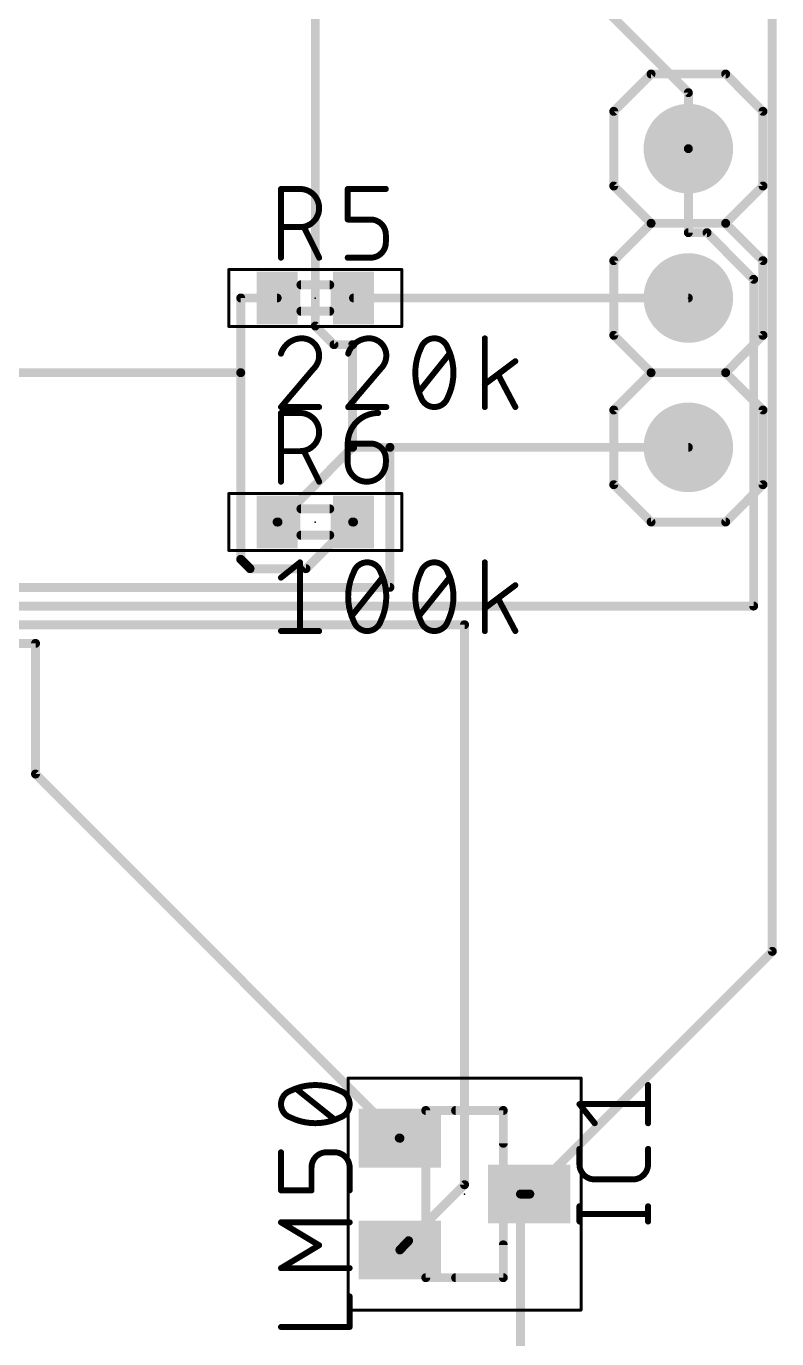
# Model space of a CAD drawing. Extents: x -1 to 120, y -17 to 80.
# Drawn here: x 81.44 to 94.22, y 38.18 to 60.5 of the extents above; entities that cross this region are included whole.
import ezdxf

# ---------------------------------------------------------------- set-up
doc = ezdxf.new("R2010")
doc.units = 0
for name, color, linetype in [('1', 22, 'CONTINUOUS'), ('17', 82, 'CONTINUOUS'), ('21', 253, 'CONTINUOUS'), ('23', 7, 'CONTINUOUS'), ('25', 253, 'CONTINUOUS'), ('27', 253, 'CONTINUOUS'), ('39', 22, 'CONTINUOUS'), ('51', 253, 'CONTINUOUS')]:
    doc.layers.add(name, color=color, linetype=linetype)

# ---------------------------------------------------------------- blocks, each defined once
blk = doc.blocks.new('RECT')
blk.add_solid([(-0.5, -0.5), (0.5, -0.5), (-0.5, 0.5), (0.5, 0.5)])
blk = doc.blocks.new('ROUNDP')
at = {"const_width": 0.5}
blk.add_lwpolyline([(0, -0.25, 1), (0, 0.25, 1), (0, -0.25)], format="xyb", dxfattribs=at)

msp = doc.modelspace()

# ---------------------------------------------------------------- linework, layer by layer
at = {"layer": '1', "const_width": 0.1524}
for points in [[(92.71, 59.3725), (86.6775, 65.405)], [(94.1388, 65.405), (94.1388, 44.7675)], [(86.36, 64.6112), (86.36, 55.4038)], [(92.71, 58.42), (92.71, 59.3725)], [(92.71, 56.9913), (92.71, 58.42)], [(93.0275, 56.9913), (92.71, 56.9913)], [(93.8213, 56.1975), (93.0275, 56.9913)], [(93.8213, 50.6412), (93.8213, 56.1975)], [(85.09, 55.88), (85.09, 54.61)], [(85.71, 55.88), (85.09, 55.88)], [(92.71, 55.88), (87.01, 55.88)], [(86.36, 55.4038), (86.6775, 55.0862)], [(86.6775, 55.0862), (86.995, 55.0862)], [(86.995, 55.0862), (86.995, 53.34)], [(85.09, 54.61), (71.4375, 54.61)], [(85.09, 54.61), (85.09, 51.435)], [(86.995, 53.34), (85.725, 52.07)], [(87.63, 53.34), (86.995, 53.34)], [(92.71, 53.34), (87.63, 53.34)], [(87.63, 50.9588), (87.63, 53.34)], [(85.725, 52.07), (85.71, 52.07)], [(86.2013, 51.2763), (86.995, 52.07)], [(86.995, 52.07), (87.01, 52.07)], [(85.09, 51.435), (85.2488, 51.2763)], [(85.2488, 51.2763), (86.2013, 51.2763)], [(74.7713, 50.9588), (87.63, 50.9588)], [(74.295, 50.6412), (93.8213, 50.6412)], [(74.1363, 50.3238), (88.9, 50.3238)], [(88.9, 50.3238), (88.9, 40.7988)], [(73.3425, 50.0063), (81.5975, 50.0063)], [(81.5975, 50.0063), (81.5975, 47.7838)], [(81.5975, 47.7838), (87.7888, 41.5925)], [(94.1388, 44.7675), (90.0113, 40.64)], [(87.7888, 41.5925), (87.8, 41.59)], [(88.9, 40.7988), (87.9475, 39.8463)], [(89.8525, 23.0188), (89.8525, 40.64)], [(89.8525, 40.64), (90, 40.64)], [(90.0113, 40.64), (90, 40.64)], [(87.9475, 39.8463), (87.8, 39.69)]]:
    msp.add_lwpolyline(points, dxfattribs=at)
at = {"layer": '1', "const_width": 0.0762}
for points in [[(92.7481, 59.3725, 1), (92.6719, 59.3725)], [(92.6831, 59.3456, 1), (92.7369, 59.3994)], [(92.7481, 58.42, 1), (92.6719, 58.42)], [(92.6719, 58.42, 1), (92.7481, 58.42)], [(92.71, 57.0294, 1), (92.71, 56.9532)], [(92.6719, 56.9913, 1), (92.7481, 56.9913)], [(93.0544, 57.0182, 1), (93.0006, 56.9643)], [(93.0275, 56.9532, 1), (93.0275, 57.0294)], [(93.8594, 56.1975, 1), (93.7832, 56.1975)], [(93.7943, 56.1706, 1), (93.8482, 56.2244)], [(85.1281, 55.88, 1), (85.0519, 55.88)], [(85.09, 55.9181, 1), (85.09, 55.8419)], [(85.71, 55.8419, 1), (85.71, 55.9181)], [(87.01, 55.9181, 1), (87.01, 55.8419)], [(92.71, 55.8419, 1), (92.71, 55.9181)], [(86.3869, 55.4307, 1), (86.3331, 55.3768)], [(86.3219, 55.4038, 1), (86.3981, 55.4038)], [(86.6775, 55.1243, 1), (86.6775, 55.0481)], [(86.6506, 55.0593, 1), (86.7044, 55.1132)], [(87.0331, 55.0862, 1), (86.9569, 55.0862)], [(86.995, 55.0481, 1), (86.995, 55.1243)], [(85.1281, 54.61, 1), (85.0519, 54.61)], [(85.0519, 54.61, 1), (85.1281, 54.61)], [(85.09, 54.5719, 1), (85.09, 54.6481)], [(86.995, 53.3781, 1), (86.995, 53.3019)], [(86.9569, 53.34, 1), (87.0331, 53.34)], [(87.0219, 53.3131, 1), (86.9681, 53.3669)], [(87.63, 53.3781, 1), (87.63, 53.3019)], [(87.6681, 53.34, 1), (87.5919, 53.34)], [(87.63, 53.3019, 1), (87.63, 53.3781)], [(92.71, 53.3019, 1), (92.71, 53.3781)], [(85.71, 52.1081, 1), (85.71, 52.0319)], [(85.6981, 52.0969, 1), (85.7519, 52.0431)], [(85.725, 52.0319, 1), (85.725, 52.1081)], [(86.995, 52.1081, 1), (86.995, 52.0319)], [(87.0219, 52.0431, 1), (86.9681, 52.0969)], [(87.01, 52.0319, 1), (87.01, 52.1081)], [(85.0519, 51.435, 1), (85.1281, 51.435)], [(85.1169, 51.4619, 1), (85.0631, 51.4081)], [(85.2488, 51.3144, 1), (85.2488, 51.2382)], [(86.2013, 51.2382, 1), (86.2013, 51.3144)], [(85.2218, 51.2493, 1), (85.2757, 51.3032)], [(86.1743, 51.3032, 1), (86.2282, 51.2493)], [(87.5919, 50.9588, 1), (87.6681, 50.9588)], [(87.63, 50.9207, 1), (87.63, 50.9969)], [(93.7832, 50.6412, 1), (93.8594, 50.6412)], [(93.8213, 50.6031, 1), (93.8213, 50.6793)], [(88.9381, 50.3238, 1), (88.8619, 50.3238)], [(88.9, 50.2857, 1), (88.9, 50.3619)], [(81.6356, 50.0063, 1), (81.5594, 50.0063)], [(81.5975, 49.9682, 1), (81.5975, 50.0444)], [(81.6244, 47.8107, 1), (81.5706, 47.7568)], [(81.5594, 47.7838, 1), (81.6356, 47.7838)], [(94.1007, 44.7675, 1), (94.1769, 44.7675)], [(94.1657, 44.7406, 1), (94.1118, 44.7944)], [(87.797, 41.6297, 1), (87.7805, 41.5553)], [(87.7618, 41.5656, 1), (87.8157, 41.6194)], [(87.7917, 41.5528, 1), (87.8083, 41.6272)], [(88.9269, 40.7718, 1), (88.8731, 40.8257)], [(88.8619, 40.7988, 1), (88.9381, 40.7988)], [(89.8906, 40.64, 1), (89.8144, 40.64)], [(89.8525, 40.6781, 1), (89.8525, 40.6019)], [(90, 40.6781, 1), (90, 40.6019)], [(89.9843, 40.6669, 1), (90.0382, 40.6131)], [(90, 40.6019, 1), (90, 40.6781)], [(90.0113, 40.6019, 1), (90.0113, 40.6781)], [(87.7723, 39.7162, 1), (87.8277, 39.6638)], [(87.9206, 39.8732, 1), (87.9744, 39.8193)], [(87.9752, 39.8201, 1), (87.9198, 39.8724)]]:
    msp.add_lwpolyline(points, format="xyb", dxfattribs=at)
at = {"layer": '21', "const_width": 0.1524}
for points in [[(92.075, 59.69), (91.44, 59.055)], [(93.345, 59.69), (92.075, 59.69)], [(93.98, 59.055), (93.345, 59.69)], [(91.44, 57.785), (91.44, 59.055)], [(93.98, 59.055), (93.98, 57.785)], [(92.075, 57.15), (91.44, 57.785)], [(93.98, 57.785), (93.345, 57.15)], [(91.44, 56.515), (92.075, 57.15)], [(93.345, 57.15), (92.075, 57.15)], [(93.345, 57.15), (93.98, 56.515)], [(91.44, 55.245), (91.44, 56.515)], [(93.98, 56.515), (93.98, 55.245)], [(92.075, 54.61), (91.44, 55.245)], [(93.98, 55.245), (93.345, 54.61)], [(91.44, 53.975), (92.075, 54.61)], [(93.345, 54.61), (92.075, 54.61)], [(93.345, 54.61), (93.98, 53.975)], [(91.44, 52.705), (91.44, 53.975)], [(93.98, 53.975), (93.98, 52.705)], [(92.075, 52.07), (91.44, 52.705)], [(93.98, 52.705), (93.345, 52.07)], [(93.345, 52.07), (92.075, 52.07)], [(88.748, 42.062), (89.56, 42.062)], [(89.56, 42.062), (89.56, 41.504)], [(89.56, 39.776), (89.56, 39.218)], [(89.56, 39.218), (88.748, 39.218)]]:
    msp.add_lwpolyline(points, dxfattribs=at)
at = {"layer": '21', "const_width": 0.0762}
for points in [[(92.075, 59.7281, 1), (92.075, 59.6519)], [(92.1019, 59.6631, 1), (92.0481, 59.7169)], [(93.3719, 59.7169, 1), (93.3181, 59.6631)], [(93.345, 59.6519, 1), (93.345, 59.7281)], [(91.4781, 59.055, 1), (91.4019, 59.055)], [(91.4131, 59.0819, 1), (91.4669, 59.0281)], [(94.0181, 59.055, 1), (93.9419, 59.055)], [(93.9531, 59.0281, 1), (94.0069, 59.0819)], [(91.4019, 57.785, 1), (91.4781, 57.785)], [(91.4669, 57.8119, 1), (91.4131, 57.7581)], [(93.9419, 57.785, 1), (94.0181, 57.785)], [(94.0069, 57.7581, 1), (93.9531, 57.8119)], [(92.075, 57.1881, 1), (92.075, 57.1119)], [(92.1019, 57.1231, 1), (92.0481, 57.1769)], [(92.0481, 57.1231, 1), (92.1019, 57.1769)], [(93.3719, 57.1769, 1), (93.3181, 57.1231)], [(93.3181, 57.1769, 1), (93.3719, 57.1231)], [(93.345, 57.1119, 1), (93.345, 57.1881)], [(91.4781, 56.515, 1), (91.4019, 56.515)], [(91.4131, 56.5419, 1), (91.4669, 56.4881)], [(94.0181, 56.515, 1), (93.9419, 56.515)], [(93.9531, 56.4881, 1), (94.0069, 56.5419)], [(91.4019, 55.245, 1), (91.4781, 55.245)], [(91.4669, 55.2719, 1), (91.4131, 55.2181)], [(93.9419, 55.245, 1), (94.0181, 55.245)], [(94.0069, 55.2181, 1), (93.9531, 55.2719)], [(92.075, 54.6481, 1), (92.075, 54.5719)], [(92.1019, 54.5831, 1), (92.0481, 54.6369)], [(92.0481, 54.5831, 1), (92.1019, 54.6369)], [(93.3719, 54.6369, 1), (93.3181, 54.5831)], [(93.3181, 54.6369, 1), (93.3719, 54.5831)], [(93.345, 54.5719, 1), (93.345, 54.6481)], [(91.4781, 53.975, 1), (91.4019, 53.975)], [(91.4131, 54.0019, 1), (91.4669, 53.9481)], [(94.0181, 53.975, 1), (93.9419, 53.975)], [(93.9531, 53.9481, 1), (94.0069, 54.0019)], [(91.4019, 52.705, 1), (91.4781, 52.705)], [(91.4669, 52.7319, 1), (91.4131, 52.6781)], [(93.9419, 52.705, 1), (94.0181, 52.705)], [(94.0069, 52.6781, 1), (93.9531, 52.7319)], [(92.075, 52.1081, 1), (92.075, 52.0319)], [(92.0481, 52.0431, 1), (92.1019, 52.0969)], [(93.3181, 52.0969, 1), (93.3719, 52.0431)], [(93.345, 52.0319, 1), (93.345, 52.1081)], [(88.748, 42.1001, 1), (88.748, 42.0239)], [(89.5981, 42.062, 1), (89.5219, 42.062)], [(89.56, 42.0239, 1), (89.56, 42.1001)], [(89.5219, 41.504, 1), (89.5981, 41.504)], [(89.5981, 39.776, 1), (89.5219, 39.776)], [(88.748, 39.2561, 1), (88.748, 39.1799)], [(89.56, 39.1799, 1), (89.56, 39.2561)], [(89.5219, 39.218, 1), (89.5981, 39.218)]]:
    msp.add_lwpolyline(points, format="xyb", dxfattribs=at)
at = {"layer": '23'}
for p in [(86.36, 55.88), (92.71, 55.88), (86.36, 52.07), (88.9, 40.64)]:
    msp.add_point(p, dxfattribs=at)
at = {"layer": '25', "const_width": 0.1016}
for points in [[(85.7758, 56.5658), (85.7758, 57.7342)], [(85.7758, 57.7342), (86.1004, 57.7342)], [(86.9114, 57.2149), (86.9114, 57.7342)], [(86.9114, 57.7342), (87.5605, 57.7342)], [(87.3009, 57.2149), (86.9114, 57.2149)], [(86.1004, 57.0851), (85.7758, 57.0851)], [(86.4249, 56.5658), (86.1653, 57.0851)], [(87.5605, 56.8254), (87.5605, 56.9553)], [(86.9114, 56.5658), (87.3009, 56.5658)], [(85.7758, 52.7558), (85.7758, 53.9242)], [(85.7758, 53.9242), (86.1004, 53.9242)], [(86.9114, 53.4049), (87.3009, 53.4049)], [(86.9114, 53.0804), (86.9114, 53.4049)], [(86.1004, 53.2751), (85.7758, 53.2751)], [(86.4249, 52.7558), (86.1653, 53.2751)], [(87.5605, 53.1453), (87.5605, 53.0804)], [(92.0242, 41.8451), (92.0242, 42.4942)], [(91.1154, 41.8451), (90.8558, 42.1696)], [(90.8558, 42.1696), (92.0242, 42.1696)], [(90.8558, 41.1489), (90.8558, 41.4086)], [(92.0242, 41.4086), (92.0242, 41.1489)], [(91.7646, 40.8893), (91.1154, 40.8893)], [(90.8558, 40.1729), (90.8558, 40.4326)], [(92.0242, 40.1729), (92.0242, 40.4326)], [(90.8558, 40.3027), (92.0242, 40.3027)]]:
    msp.add_lwpolyline(points, dxfattribs=at)
at = {"layer": '25'}
for points, const_width in [([(85.8012, 57.7342, 1), (85.7504, 57.7342)], 0.0508), ([(85.7758, 57.7596, 1), (85.7758, 57.7088)], 0.0508), ([(86.1004, 57.0851, 1), (86.1004, 57.7342)], 0.1016), ([(86.1004, 57.7596, 1), (86.1004, 57.7088)], 0.0508), ([(86.1004, 57.7088, 1), (86.1004, 57.7596)], 0.0508), ([(86.9368, 57.7342, 1), (86.886, 57.7342)], 0.0508), ([(86.9114, 57.7596, 1), (86.9114, 57.7088)], 0.0508), ([(87.5605, 57.7088, 1), (87.5605, 57.7596)], 0.0508), ([(86.9114, 57.2403, 1), (86.9114, 57.1895)], 0.0508), ([(86.886, 57.2149, 1), (86.9368, 57.2149)], 0.0508), ([(87.5605, 56.9553, 0.4142), (87.3009, 57.2149)], 0.1016), ([(87.3009, 57.2403, 1), (87.3009, 57.1895)], 0.0508), ([(87.3009, 57.1895, 1), (87.3009, 57.2403)], 0.0508), ([(85.7758, 57.1105, 1), (85.7758, 57.0597)], 0.0508), ([(86.1004, 57.1105, 1), (86.1004, 57.0597)], 0.0508), ([(86.1004, 57.0597, 1), (86.1004, 57.1105)], 0.0508), ([(86.188, 57.0964, 1), (86.1425, 57.0737)], 0.0508), ([(87.5859, 56.9553, 1), (87.5351, 56.9553)], 0.0508), ([(87.5351, 56.9553, 1), (87.5859, 56.9553)], 0.0508), ([(87.3009, 56.5658, 0.4142), (87.5605, 56.8254)], 0.1016), ([(87.5859, 56.8254, 1), (87.5351, 56.8254)], 0.0508), ([(87.5351, 56.8254, 1), (87.5859, 56.8254)], 0.0508), ([(85.7504, 56.5658, 1), (85.8012, 56.5658)], 0.0508), ([(86.4022, 56.5544, 1), (86.4476, 56.5772)], 0.0508), ([(86.9114, 56.5912, 1), (86.9114, 56.5404)], 0.0508), ([(87.3009, 56.5912, 1), (87.3009, 56.5404)], 0.0508), ([(87.3009, 56.5404, 1), (87.3009, 56.5912)], 0.0508), ([(85.8012, 53.9242, 1), (85.7504, 53.9242)], 0.0508), ([(85.7758, 53.9496, 1), (85.7758, 53.8988)], 0.0508), ([(86.1004, 53.2751, 1), (86.1004, 53.9242)], 0.1016), ([(86.1004, 53.9496, 1), (86.1004, 53.8988)], 0.0508), ([(86.1004, 53.8988, 1), (86.1004, 53.9496)], 0.0508), ([(87.4307, 53.9242, 0.4142), (86.9114, 53.4049)], 0.1016), ([(87.4307, 53.8988, 1), (87.4307, 53.9496)], 0.0508), ([(86.9114, 53.4303, 1), (86.9114, 53.3795)], 0.0508), ([(86.9368, 53.4049, 1), (86.886, 53.4049)], 0.0508), ([(86.886, 53.4049, 1), (86.9368, 53.4049)], 0.0508), ([(87.5605, 53.1453, 0.4142), (87.3009, 53.4049)], 0.1016), ([(87.3009, 53.4303, 1), (87.3009, 53.3795)], 0.0508), ([(87.3009, 53.3795, 1), (87.3009, 53.4303)], 0.0508), ([(85.7758, 53.3005, 1), (85.7758, 53.2497)], 0.0508), ([(86.1004, 53.3005, 1), (86.1004, 53.2497)], 0.0508), ([(86.1004, 53.2497, 1), (86.1004, 53.3005)], 0.0508), ([(86.188, 53.2864, 1), (86.1425, 53.2637)], 0.0508), ([(86.9114, 53.0804, 1), (87.5605, 53.0804)], 0.1016), ([(86.9368, 53.0804, 1), (86.886, 53.0804)], 0.0508), ([(87.5859, 53.1453, 1), (87.5351, 53.1453)], 0.0508), ([(87.5351, 53.1453, 1), (87.5859, 53.1453)], 0.0508), ([(87.5859, 53.0804, 1), (87.5351, 53.0804)], 0.0508), ([(86.886, 53.0804, 1), (86.9368, 53.0804)], 0.0508), ([(87.5351, 53.0804, 1), (87.5859, 53.0804)], 0.0508), ([(85.7504, 52.7558, 1), (85.8012, 52.7558)], 0.0508), ([(86.4022, 52.7444, 1), (86.4476, 52.7672)], 0.0508), ([(92.0496, 42.4942, 1), (91.9988, 42.4942)], 0.0508), ([(90.8756, 42.1855, 1), (90.836, 42.1538)], 0.0508), ([(90.8558, 42.195, 1), (90.8558, 42.1442)], 0.0508), ([(92.0242, 42.1442, 1), (92.0242, 42.195)], 0.0508), ([(91.0956, 41.8292, 1), (91.1353, 41.861)], 0.0508), ([(91.9988, 41.8451, 1), (92.0496, 41.8451)], 0.0508), ([(90.8812, 41.4086, 1), (90.8304, 41.4086)], 0.0508), ([(92.0496, 41.4086, 1), (91.9988, 41.4086)], 0.0508), ([(90.8558, 41.1489, 0.4142), (91.1154, 40.8893)], 0.1016), ([(90.8812, 41.1489, 1), (90.8304, 41.1489)], 0.0508), ([(90.8304, 41.1489, 1), (90.8812, 41.1489)], 0.0508), ([(91.7646, 40.8893, 0.4142), (92.0242, 41.1489)], 0.1016), ([(92.0496, 41.1489, 1), (91.9988, 41.1489)], 0.0508), ([(91.9988, 41.1489, 1), (92.0496, 41.1489)], 0.0508), ([(91.1154, 40.9147, 1), (91.1154, 40.8639)], 0.0508), ([(91.1154, 40.8639, 1), (91.1154, 40.9147)], 0.0508), ([(91.7646, 40.9147, 1), (91.7646, 40.8639)], 0.0508), ([(91.7646, 40.8639, 1), (91.7646, 40.9147)], 0.0508), ([(90.8812, 40.4326, 1), (90.8304, 40.4326)], 0.0508), ([(92.0496, 40.4326, 1), (91.9988, 40.4326)], 0.0508), ([(90.8558, 40.3281, 1), (90.8558, 40.2773)], 0.0508), ([(90.8304, 40.1729, 1), (90.8812, 40.1729)], 0.0508), ([(91.9988, 40.1729, 1), (92.0496, 40.1729)], 0.0508), ([(92.0242, 40.2773, 1), (92.0242, 40.3281)], 0.0508)]:
    msp.add_lwpolyline(points, format="xyb", dxfattribs=dict(at, const_width=const_width))
at = {"layer": '27'}
for points, const_width in [([(86.1328, 55.1942, 0.3252), (85.7758, 54.9346)], 0.1016), ([(86.4249, 54.9021, 0.4142), (86.1328, 55.1942)], 0.1016), ([(86.1328, 55.2196, 1), (86.1328, 55.1688)], 0.0508), ([(86.1328, 55.1688, 1), (86.1328, 55.2196)], 0.0508), ([(87.2758, 55.1942, 0.3252), (86.9188, 54.9346)], 0.1016), ([(87.5679, 54.9021, 0.4142), (87.2758, 55.1942)], 0.1016), ([(87.2758, 55.2196, 1), (87.2758, 55.1688)], 0.0508), ([(87.2758, 55.1688, 1), (87.2758, 55.2196)], 0.0508), ([(88.3863, 55.1942, 0.3205), (88.1592, 55.0319)], 0.1016), ([(88.6135, 55.0319, 0.3205), (88.3863, 55.1942)], 0.1016), ([(88.3863, 55.2196, 1), (88.3863, 55.1688)], 0.0508), ([(88.3863, 55.1688, 1), (88.3863, 55.2196)], 0.0508), ([(89.2706, 55.1942, 1), (89.2198, 55.1942)], 0.0508), ([(85.7516, 54.9424, 1), (85.8, 54.9267)], 0.0508), ([(86.3275, 54.6749, 0.2053), (86.4249, 54.9021)], 0.1016), ([(86.4503, 54.9021, 1), (86.3995, 54.9021)], 0.0508), ([(86.3995, 54.9021, 1), (86.4503, 54.9021)], 0.0508), ([(86.8946, 54.9424, 1), (86.943, 54.9267)], 0.0508), ([(87.4705, 54.6749, 0.2053), (87.5679, 54.9021)], 0.1016), ([(87.5933, 54.9021, 1), (87.5425, 54.9021)], 0.0508), ([(87.5425, 54.9021, 1), (87.5933, 54.9021)], 0.0508), ([(88.1592, 55.0319, 0.1139), (88.0618, 54.61)], 0.1016), ([(88.1351, 55.0402, 1), (88.1832, 55.0237)], 0.0508), ([(88.182, 55.0208, 1), (88.1363, 55.0431)], 0.0508), ([(88.6364, 55.0431, 1), (88.5907, 55.0208)], 0.0508), ([(88.7109, 54.61, 0.1139), (88.6135, 55.0319)], 0.1016), ([(88.5895, 55.0237, 1), (88.6376, 55.0402)], 0.0508), ([(88.6658, 54.9187, 1), (88.6262, 54.9504)], 0.0508), ([(86.31, 54.6933, 1), (86.3451, 54.6565)], 0.0508), ([(86.3469, 54.6585, 1), (86.3082, 54.6914)], 0.0508), ([(87.453, 54.6933, 1), (87.4881, 54.6565)], 0.0508), ([(87.4899, 54.6585, 1), (87.4512, 54.6914)], 0.0508), ([(89.7797, 54.7844, 1), (89.7492, 54.8251)], 0.0508), ([(88.0618, 54.61, 0.1139), (88.1592, 54.1881)], 0.1016), ([(88.0872, 54.61, 1), (88.0364, 54.61)], 0.0508), ([(88.0364, 54.61, 1), (88.0872, 54.61)], 0.0508), ([(88.6135, 54.1881, 0.1139), (88.7109, 54.61)], 0.1016), ([(88.7363, 54.61, 1), (88.6855, 54.61)], 0.0508), ([(88.6855, 54.61, 1), (88.7363, 54.61)], 0.0508), ([(89.4948, 54.5894, 1), (89.4499, 54.5657)], 0.0508), ([(88.1069, 54.3013, 1), (88.1465, 54.2696)], 0.0508), ([(89.2299, 54.4356, 1), (89.2604, 54.3949)], 0.0508), ([(85.7564, 54.0423, 1), (85.7952, 54.0093)], 0.0508), ([(85.7758, 54.0512, 1), (85.7758, 54.0004)], 0.0508), ([(86.4249, 54.0004, 1), (86.4249, 54.0512)], 0.0508), ([(86.8994, 54.0423, 1), (86.9382, 54.0093)], 0.0508), ([(86.9188, 54.0512, 1), (86.9188, 54.0004)], 0.0508), ([(87.5679, 54.0004, 1), (87.5679, 54.0512)], 0.0508), ([(88.1832, 54.1963, 1), (88.1351, 54.1798)], 0.0508), ([(88.1592, 54.1881, 0.3205), (88.3863, 54.0258)], 0.1016), ([(88.1363, 54.1769, 1), (88.182, 54.1992)], 0.0508), ([(88.3863, 54.0258, 0.3205), (88.6135, 54.1881)], 0.1016), ([(88.3863, 54.0512, 1), (88.3863, 54.0004)], 0.0508), ([(88.3863, 54.0004, 1), (88.3863, 54.0512)], 0.0508), ([(88.5907, 54.1992, 1), (88.6364, 54.1769)], 0.0508), ([(88.6376, 54.1798, 1), (88.5895, 54.1963)], 0.0508), ([(89.2198, 54.0258, 1), (89.2706, 54.0258)], 0.0508), ([(89.742, 54.0139, 1), (89.7869, 54.0377)], 0.0508), ([(86.1258, 51.3842, 1), (86.075, 51.3842)], 0.0508), ([(86.1162, 51.3644, 1), (86.0845, 51.404)], 0.0508), ([(87.2434, 51.3842, 0.3205), (87.0162, 51.2219)], 0.1016), ([(87.2433, 51.4096, 1), (87.2434, 51.3588)], 0.0508), ([(87.4705, 51.2219, 0.3205), (87.2434, 51.3842)], 0.1016), ([(87.2433, 51.3588, 1), (87.2434, 51.4096)], 0.0508), ([(88.3863, 51.3842, 0.3205), (88.1592, 51.2219)], 0.1016), ([(88.6135, 51.2219, 0.3205), (88.3863, 51.3842)], 0.1016), ([(88.3863, 51.4096, 1), (88.3863, 51.3588)], 0.0508), ([(88.3863, 51.3588, 1), (88.3863, 51.4096)], 0.0508), ([(89.2706, 51.3842, 1), (89.2198, 51.3842)], 0.0508), ([(85.7599, 51.1444, 1), (85.7917, 51.1047)], 0.0508), ([(87.0162, 51.2219, 0.1139), (86.9188, 50.8)], 0.1016), ([(86.9921, 51.2302, 1), (87.0402, 51.2137)], 0.0508), ([(87.039, 51.2108, 1), (86.9933, 51.2331)], 0.0508), ([(87.4934, 51.2331, 1), (87.4477, 51.2108)], 0.0508), ([(87.5679, 50.8, 0.1139), (87.4705, 51.2219)], 0.1016), ([(87.4465, 51.2137, 1), (87.4946, 51.2302)], 0.0508), ([(87.5228, 51.1087, 1), (87.4832, 51.1404)], 0.0508), ([(88.1592, 51.2219, 0.1139), (88.0618, 50.8)], 0.1016), ([(88.1351, 51.2302, 1), (88.1832, 51.2137)], 0.0508), ([(88.182, 51.2108, 1), (88.1363, 51.2331)], 0.0508), ([(88.6364, 51.2331, 1), (88.5907, 51.2108)], 0.0508), ([(88.7109, 50.8, 0.1139), (88.6135, 51.2219)], 0.1016), ([(88.5895, 51.2137, 1), (88.6376, 51.2302)], 0.0508), ([(88.6658, 51.1087, 1), (88.6262, 51.1404)], 0.0508), ([(89.7797, 50.9744, 1), (89.7492, 51.0151)], 0.0508), ([(86.9188, 50.8, 0.1139), (87.0162, 50.3781)], 0.1016), ([(86.9442, 50.8, 1), (86.8934, 50.8)], 0.0508), ([(86.8934, 50.8, 1), (86.9442, 50.8)], 0.0508), ([(87.4705, 50.3781, 0.1139), (87.5679, 50.8)], 0.1016), ([(87.5933, 50.8, 1), (87.5425, 50.8)], 0.0508), ([(87.5425, 50.8, 1), (87.5933, 50.8)], 0.0508), ([(88.0618, 50.8, 0.1139), (88.1592, 50.3781)], 0.1016), ([(88.0872, 50.8, 1), (88.0364, 50.8)], 0.0508), ([(88.0364, 50.8, 1), (88.0872, 50.8)], 0.0508), ([(88.6135, 50.3781, 0.1139), (88.7109, 50.8)], 0.1016), ([(88.7363, 50.8, 1), (88.6855, 50.8)], 0.0508), ([(88.6855, 50.8, 1), (88.7363, 50.8)], 0.0508), ([(89.4948, 50.7794, 1), (89.4499, 50.7557)], 0.0508), ([(86.9639, 50.4913, 1), (87.0035, 50.4596)], 0.0508), ([(88.1069, 50.4913, 1), (88.1465, 50.4596)], 0.0508), ([(89.2299, 50.6256, 1), (89.2604, 50.5849)], 0.0508), ([(85.7758, 50.2412, 1), (85.7758, 50.1904)], 0.0508), ([(86.075, 50.2158, 1), (86.1258, 50.2158)], 0.0508), ([(86.4249, 50.1904, 1), (86.4249, 50.2412)], 0.0508), ([(87.0402, 50.3863, 1), (86.9921, 50.3698)], 0.0508), ([(87.0162, 50.3781, 0.3205), (87.2434, 50.2158)], 0.1016), ([(86.9933, 50.3669, 1), (87.039, 50.3892)], 0.0508), ([(87.2433, 50.2412, 1), (87.2434, 50.1904)], 0.0508), ([(87.2434, 50.2158, 0.3205), (87.4705, 50.3781)], 0.1016), ([(87.2433, 50.1904, 1), (87.2434, 50.2412)], 0.0508), ([(87.4477, 50.3892, 1), (87.4934, 50.3669)], 0.0508), ([(87.4946, 50.3698, 1), (87.4465, 50.3863)], 0.0508), ([(88.1832, 50.3863, 1), (88.1351, 50.3698)], 0.0508), ([(88.1592, 50.3781, 0.3205), (88.3863, 50.2158)], 0.1016), ([(88.1363, 50.3669, 1), (88.182, 50.3892)], 0.0508), ([(88.3863, 50.2158, 0.3205), (88.6135, 50.3781)], 0.1016), ([(88.3863, 50.2412, 1), (88.3863, 50.1904)], 0.0508), ([(88.3863, 50.1904, 1), (88.3863, 50.2412)], 0.0508), ([(88.5907, 50.3892, 1), (88.6364, 50.3669)], 0.0508), ([(88.6376, 50.3698, 1), (88.5895, 50.3863)], 0.0508), ([(89.2198, 50.2158, 1), (89.2706, 50.2158)], 0.0508), ([(89.742, 50.2039, 1), (89.7869, 50.2277)], 0.0508), ([(85.9381, 42.3968, 0.3205), (85.7758, 42.1696)], 0.1016), ([(85.9269, 42.4197, 1), (85.9492, 42.374)], 0.0508), ([(86.36, 42.4942, 0.1139), (85.9381, 42.3968)], 0.1016), ([(85.9463, 42.3728, 1), (85.9298, 42.4209)], 0.0508), ([(86.0513, 42.4491, 1), (86.0196, 42.4095)], 0.0508), ([(86.7819, 42.3968, 0.1139), (86.36, 42.4942)], 0.1016), ([(86.36, 42.5196, 1), (86.36, 42.4688)], 0.0508), ([(86.36, 42.4688, 1), (86.36, 42.5196)], 0.0508), ([(86.7902, 42.4209, 1), (86.7737, 42.3728)], 0.0508), ([(86.9442, 42.1696, 0.3205), (86.7819, 42.3968)], 0.1016), ([(86.7708, 42.374, 1), (86.7931, 42.4197)], 0.0508), ([(85.7758, 42.1696, 0.3205), (85.9381, 41.9425)], 0.1016), ([(85.8012, 42.1696, 1), (85.7504, 42.1696)], 0.0508), ([(85.7504, 42.1696, 1), (85.8012, 42.1696)], 0.0508), ([(86.7819, 41.9425, 0.3205), (86.9442, 42.1696)], 0.1016), ([(86.9696, 42.1696, 1), (86.9188, 42.1696)], 0.0508), ([(86.9188, 42.1696, 1), (86.9696, 42.1696)], 0.0508), ([(85.9492, 41.9653, 1), (85.9269, 41.9196)], 0.0508), ([(85.9381, 41.9425, 0.1139), (86.36, 41.8451)], 0.1016), ([(85.9298, 41.9184, 1), (85.9463, 41.9665)], 0.0508), ([(86.36, 41.8451, 0.1139), (86.7819, 41.9425)], 0.1016), ([(86.7737, 41.9665, 1), (86.7902, 41.9184)], 0.0508), ([(86.7931, 41.9196, 1), (86.7708, 41.9653)], 0.0508), ([(86.36, 41.8705, 1), (86.36, 41.8197)], 0.0508), ([(86.36, 41.8197, 1), (86.36, 41.8705)], 0.0508), ([(86.6687, 41.8902, 1), (86.7004, 41.9298)], 0.0508), ([(85.8012, 41.3512, 1), (85.7504, 41.3512)], 0.0508), ([(86.5547, 41.3512, 0.4142), (86.2951, 41.0916)], 0.1016), ([(86.5547, 41.3766, 1), (86.5547, 41.3258)], 0.0508), ([(86.5547, 41.3258, 1), (86.5547, 41.3766)], 0.0508), ([(86.9442, 41.0916, 0.4142), (86.6846, 41.3512)], 0.1016), ([(86.6846, 41.3766, 1), (86.6846, 41.3258)], 0.0508), ([(86.6846, 41.3258, 1), (86.6846, 41.3766)], 0.0508), ([(86.3205, 41.0916, 1), (86.2697, 41.0916)], 0.0508), ([(86.2697, 41.0916, 1), (86.3205, 41.0916)], 0.0508), ([(86.9696, 41.0916, 1), (86.9188, 41.0916)], 0.0508), ([(86.9188, 41.0916, 1), (86.9696, 41.0916)], 0.0508), ([(85.7758, 40.7275, 1), (85.7758, 40.6767)], 0.0508), ([(85.7504, 40.7021, 1), (85.8012, 40.7021)], 0.0508), ([(86.2697, 40.7021, 1), (86.3205, 40.7021)], 0.0508), ([(86.2951, 40.6767, 1), (86.2951, 40.7275)], 0.0508), ([(86.9188, 40.7021, 1), (86.9696, 40.7021)], 0.0508), ([(85.7889, 40.1806, 1), (85.7627, 40.137)], 0.0508), ([(85.7758, 40.1842, 1), (85.7758, 40.1334)], 0.0508), ([(86.9442, 40.1334, 1), (86.9442, 40.1842)], 0.0508), ([(86.438, 39.7476, 1), (86.4118, 39.7911)], 0.0508), ([(86.4118, 39.7476, 1), (86.438, 39.7911)], 0.0508), ([(85.7758, 39.4053, 1), (85.7758, 39.3545)], 0.0508), ([(85.7627, 39.4017, 1), (85.7889, 39.3581)], 0.0508), ([(86.9442, 39.3545, 1), (86.9442, 39.4053)], 0.0508), ([(86.9696, 38.8995, 1), (86.9188, 38.8995)], 0.0508), ([(85.7758, 38.4057, 1), (85.7758, 38.3549)], 0.0508), ([(86.9188, 38.3803, 1), (86.9696, 38.3803)], 0.0508), ([(86.9442, 38.3549, 1), (86.9442, 38.4057)], 0.0508)]:
    msp.add_lwpolyline(points, format="xyb", dxfattribs=dict(at, const_width=const_width))
at = {"layer": '27', "const_width": 0.1016}
for points in [[(89.2452, 54.0258), (89.2452, 55.1942)], [(88.1267, 54.2854), (88.646, 54.9346)], [(86.3275, 54.6749), (85.7758, 54.0258)], [(87.4705, 54.6749), (86.9188, 54.0258)], [(89.7644, 54.8047), (89.2452, 54.4153)], [(89.7644, 54.0258), (89.4723, 54.5775)], [(85.7758, 54.0258), (86.4249, 54.0258)], [(86.9188, 54.0258), (87.5679, 54.0258)], [(85.7758, 51.1246), (86.1004, 51.3842)], [(86.1004, 51.3842), (86.1004, 50.2158)], [(89.2452, 50.2158), (89.2452, 51.3842)], [(86.9837, 50.4754), (87.503, 51.1246)], [(88.1267, 50.4754), (88.646, 51.1246)], [(89.7644, 50.9947), (89.2452, 50.6053)], [(89.7644, 50.2158), (89.4723, 50.7675)], [(85.7758, 50.2158), (86.4249, 50.2158)], [(86.6846, 41.91), (86.0354, 42.4293)], [(85.7758, 40.7021), (85.7758, 41.3512)], [(86.6846, 41.3512), (86.5547, 41.3512)], [(86.2951, 41.0916), (86.2951, 40.7021)], [(86.9442, 40.7021), (86.9442, 41.0916)], [(86.2951, 40.7021), (85.7758, 40.7021)], [(86.4249, 39.7694), (85.7758, 40.1588)], [(85.7758, 40.1588), (86.9442, 40.1588)], [(85.7758, 39.3799), (86.4249, 39.7694)], [(86.9442, 39.3799), (85.7758, 39.3799)], [(86.9442, 38.3803), (86.9442, 38.8995)], [(85.7758, 38.3803), (86.9442, 38.3803)]]:
    msp.add_lwpolyline(points, dxfattribs=at)
at = {"layer": '39', "const_width": 0.0508}
for points in [[(84.887, 56.363), (87.833, 56.363)], [(84.887, 55.397), (84.887, 56.363)], [(87.833, 56.363), (87.833, 55.397)], [(87.833, 55.397), (84.887, 55.397)], [(84.887, 52.553), (87.833, 52.553)], [(84.887, 51.587), (84.887, 52.553)], [(87.833, 52.553), (87.833, 51.587)], [(87.833, 51.587), (84.887, 51.587)], [(86.917, 38.667), (86.917, 42.613)], [(86.917, 42.613), (90.883, 42.613)], [(90.883, 42.613), (90.883, 38.667)], [(90.883, 38.667), (86.917, 38.667)]]:
    msp.add_lwpolyline(points, dxfattribs=at)
at = {"layer": '39', "const_width": 0.0254}
for points in [[(84.887, 56.3757, 1), (84.887, 56.3503)], [(84.8997, 56.363, 1), (84.8743, 56.363)], [(87.8457, 56.363, 1), (87.8203, 56.363)], [(87.833, 56.3503, 1), (87.833, 56.3757)], [(84.887, 55.4097, 1), (84.887, 55.3843)], [(84.8743, 55.397, 1), (84.8997, 55.397)], [(87.8203, 55.397, 1), (87.8457, 55.397)], [(87.833, 55.3843, 1), (87.833, 55.4097)], [(84.887, 52.5657, 1), (84.887, 52.5403)], [(84.8997, 52.553, 1), (84.8743, 52.553)], [(87.8457, 52.553, 1), (87.8203, 52.553)], [(87.833, 52.5403, 1), (87.833, 52.5657)], [(84.887, 51.5997, 1), (84.887, 51.5743)], [(84.8743, 51.587, 1), (84.8997, 51.587)], [(87.8203, 51.587, 1), (87.8457, 51.587)], [(87.833, 51.5743, 1), (87.833, 51.5997)], [(86.9297, 42.613, 1), (86.9043, 42.613)], [(86.917, 42.6257, 1), (86.917, 42.6003)], [(90.8957, 42.613, 1), (90.8703, 42.613)], [(90.883, 42.6003, 1), (90.883, 42.6257)], [(86.917, 38.6797, 1), (86.917, 38.6543)], [(86.9043, 38.667, 1), (86.9297, 38.667)], [(90.8703, 38.667, 1), (90.8957, 38.667)], [(90.883, 38.6543, 1), (90.883, 38.6797)]]:
    msp.add_lwpolyline(points, format="xyb", dxfattribs=at)
at = {"layer": '51', "const_width": 0.1524}
for points in [[(86.115, 56.104), (86.605, 56.104)], [(86.605, 55.656), (86.115, 55.656)], [(86.115, 52.294), (86.605, 52.294)], [(86.605, 51.846), (86.115, 51.846)], [(88.24, 39.218), (88.24, 42.062)], [(88.24, 42.062), (89.56, 42.062)], [(89.56, 42.062), (89.56, 39.218)], [(89.56, 39.218), (88.24, 39.218)]]:
    msp.add_lwpolyline(points, dxfattribs=at)
at = {"layer": '51', "const_width": 0.0762}
for points in [[(86.115, 56.1421, 1), (86.115, 56.0659)], [(86.605, 56.0659, 1), (86.605, 56.1421)], [(86.115, 55.6941, 1), (86.115, 55.6179)], [(86.605, 55.6179, 1), (86.605, 55.6941)], [(86.115, 52.3321, 1), (86.115, 52.2559)], [(86.605, 52.2559, 1), (86.605, 52.3321)], [(86.115, 51.8841, 1), (86.115, 51.8079)], [(86.605, 51.8079, 1), (86.605, 51.8841)], [(88.2781, 42.062, 1), (88.2019, 42.062)], [(88.24, 42.1001, 1), (88.24, 42.0239)], [(89.5981, 42.062, 1), (89.5219, 42.062)], [(89.56, 42.0239, 1), (89.56, 42.1001)], [(88.24, 39.2561, 1), (88.24, 39.1799)], [(89.56, 39.1799, 1), (89.56, 39.2561)], [(88.2019, 39.218, 1), (88.2781, 39.218)], [(89.5219, 39.218, 1), (89.5981, 39.218)]]:
    msp.add_lwpolyline(points, format="xyb", dxfattribs=at)

# ---------------------------------------------------------------- block references
at = {"layer": '1', "xscale": 0.7, "yscale": 0.9}
for p in [(85.71, 55.88), (87.01, 55.88), (85.71, 52.07), (87.01, 52.07)]:
    msp.add_blockref('RECT', p, dxfattribs=at)
at = {"layer": '1', "yscale": 1.4, "rotation": 270}
for p in [(87.8, 41.59), (90, 40.64), (87.8, 39.69)]:
    msp.add_blockref('RECT', p, dxfattribs=at)
at = {"layer": '17', "xscale": 1.524, "yscale": 1.524}
for p in [(92.71, 58.42), (92.71, 58.42), (92.71, 55.88), (92.71, 55.88), (92.71, 53.34), (92.71, 53.34)]:
    msp.add_blockref('ROUNDP', p, dxfattribs=at)
at = {"layer": '51', "rotation": 270}
for p, xscale, yscale in [((92.71, 58.42), 0.508, 0.508), ((92.71, 55.88), 0.508, 0.508), ((92.71, 53.34), 0.508, 0.508), ((87.8967, 41.5798), 0.4572, 0.5842), ((89.9033, 40.64), 0.4572, 0.5842), ((87.8967, 39.7002), 0.4572, 0.5842)]:
    msp.add_blockref('RECT', p, dxfattribs=dict(at, xscale=xscale, yscale=yscale))
at = {"layer": '51', "xscale": 0.3, "yscale": 0.5999}
for p in [(85.956, 55.8752), (86.7688, 55.8752), (85.956, 52.0652), (86.7688, 52.0652)]:
    msp.add_blockref('RECT', p, dxfattribs=at)

doc.saveas('drawing.dxf')
